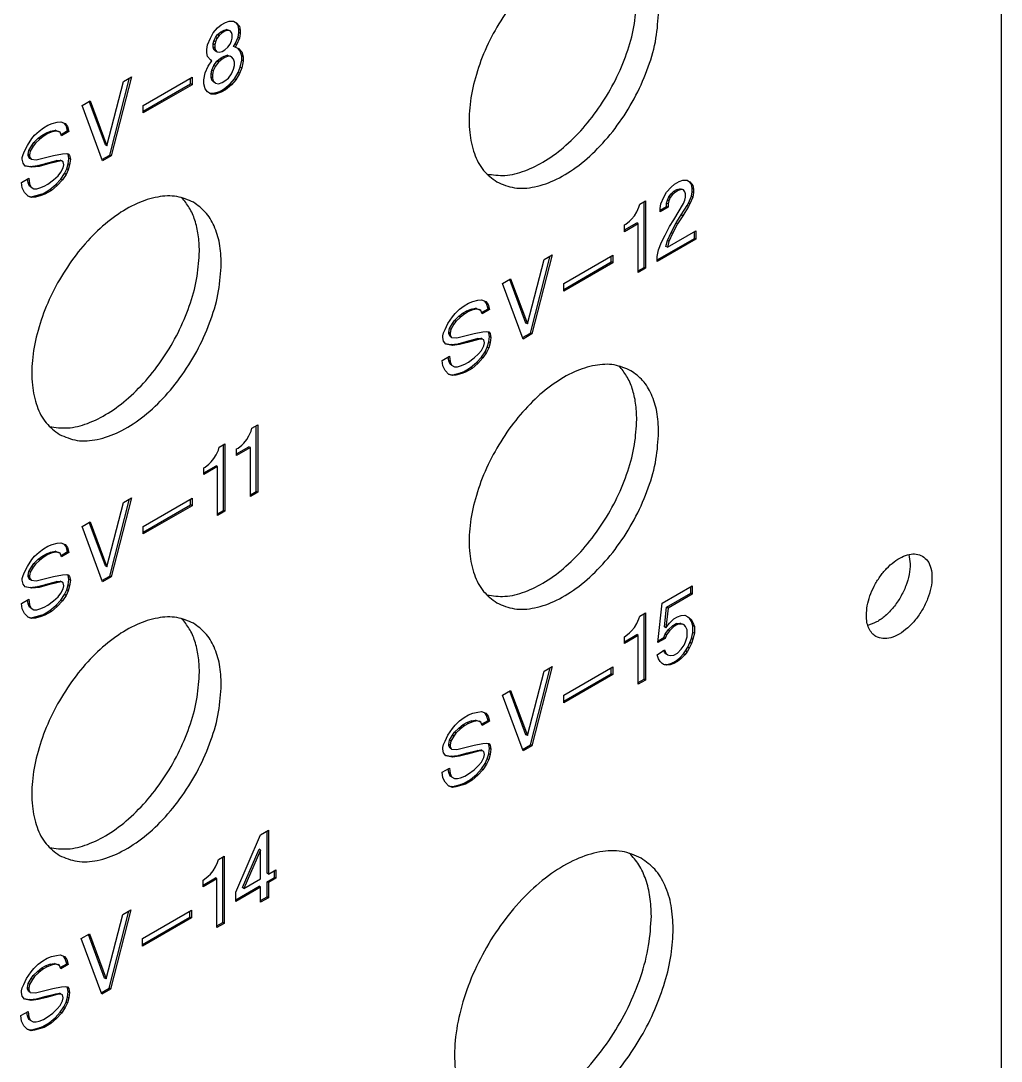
# Model space of a CAD drawing. Header units: millimetres. Extents: x -185 to 185, y -135 to 135.
# Drawn here: x 150.11 to 165.96, y 76.04 to 92.86 of the extents above; entities that cross this region are included whole.
import ezdxf

# ---------------------------------------------------------------- set-up
doc = ezdxf.new("R2010")
doc.units = ezdxf.units.MM

# ---------------------------------------------------------------- blocks, each defined once
blk = doc.blocks.new('valve_plate_R1__3', base_point=(411.972, 175.761))
at = {"color": 4, "linetype": 'Continuous'}
for p, q in [((497.885, 363.351), (497.885, 226.18)), ((460.055, 278.375), (460.267, 278.497)), ((460.267, 278.497), (460.444, 278.558)), ((460.444, 278.558), (460.656, 278.558)), ((460.656, 278.558), (460.727, 278.517)), ((460.868, 278.354), (460.727, 278.517)), ((460.727, 278.517), (460.798, 278.477)), ((460.798, 278.477), (460.939, 278.313)), ((459.525, 277.742), (459.666, 277.987)), ((459.666, 277.987), (459.878, 278.232)), ((459.878, 278.232), (460.055, 278.375)), ((459.878, 277.905), (460.02, 278.028)), ((460.091, 277.987), (459.949, 277.864)), ((460.02, 278.028), (460.161, 278.109)), ((460.091, 277.987), (460.02, 278.028)), ((460.232, 278.068), (460.091, 277.987)), ((460.161, 278.109), (460.303, 278.15)), ((460.232, 278.068), (460.161, 278.109)), ((460.373, 278.109), (460.232, 278.068)), ((460.373, 278.109), (460.303, 278.15)), ((460.303, 278.15), (460.409, 278.13)), ((460.48, 278.089), (460.373, 278.109)), ((460.48, 278.089), (460.409, 278.13)), ((460.55, 278.007), (460.48, 278.089)), ((460.586, 277.905), (460.55, 278.007)), ((460.939, 278.313), (460.868, 278.354)), ((460.904, 278.17), (460.868, 278.354)), ((460.868, 277.783), (460.904, 278.007)), ((460.974, 278.13), (460.904, 278.17)), ((460.904, 278.007), (460.904, 278.17)), ((460.974, 277.966), (460.904, 278.007)), ((460.939, 278.313), (460.974, 278.13)), ((460.974, 277.966), (460.939, 277.742)), ((460.974, 278.13), (460.974, 277.966)), ((459.384, 277.415), (459.525, 277.742)), ((459.666, 277.456), (459.702, 277.599)), ((459.737, 277.415), (459.666, 277.456)), ((459.666, 277.293), (459.666, 277.456)), ((459.702, 277.599), (459.772, 277.762)), ((459.772, 277.558), (459.702, 277.599)), ((459.772, 277.558), (459.737, 277.415)), ((459.772, 277.762), (459.878, 277.905)), ((459.843, 277.721), (459.772, 277.762)), ((459.843, 277.721), (459.772, 277.558)), ((459.949, 277.864), (459.843, 277.721)), ((459.949, 277.864), (459.878, 277.905)), ((460.48, 277.436), (460.55, 277.599)), ((460.55, 277.599), (460.586, 277.742)), ((460.586, 277.742), (460.586, 277.905)), ((460.656, 277.333), (460.727, 277.456)), ((460.727, 277.456), (460.868, 277.783)), ((460.798, 277.415), (460.727, 277.456)), ((460.939, 277.742), (460.798, 277.415)), ((460.939, 277.742), (460.868, 277.783)), ((459.348, 277.191), (459.384, 277.415)), ((459.348, 277.027), (459.348, 277.191)), ((459.384, 276.844), (459.348, 277.027)), ((459.737, 277.252), (459.666, 277.293)), ((459.702, 277.191), (459.666, 277.293)), ((459.772, 277.109), (459.702, 277.191)), ((459.772, 277.15), (459.702, 277.191)), ((459.737, 277.415), (459.737, 277.252)), ((459.737, 277.252), (459.772, 277.15)), ((459.772, 277.15), (459.843, 277.068)), ((459.843, 277.068), (459.772, 277.109)), ((459.843, 277.068), (459.949, 277.048)), ((459.949, 277.048), (460.091, 277.089)), ((460.091, 277.089), (460.232, 277.17)), ((460.232, 277.17), (460.373, 277.293)), ((460.373, 277.293), (460.48, 277.436)), ((460.727, 277.293), (460.656, 277.333)), ((460.798, 277.415), (460.727, 277.293)), ((460.727, 277.293), (460.904, 277.231)), ((460.974, 277.109), (460.853, 277.249)), ((460.904, 277.231), (461.045, 277.068)), ((461.045, 276.864), (460.974, 277.109)), ((461.045, 277.068), (460.974, 277.109)), ((461.045, 277.068), (461.116, 276.823)), ((459.525, 276.68), (459.384, 276.844)), ((459.419, 276.374), (459.596, 276.639)), ((459.596, 276.639), (459.525, 276.68)), ((459.702, 276.415), (459.843, 276.619)), ((459.914, 276.578), (459.772, 276.374)), ((459.843, 276.619), (460.02, 276.762)), ((459.914, 276.578), (459.843, 276.619)), ((460.091, 276.721), (459.914, 276.578)), ((460.02, 276.762), (460.161, 276.844)), ((460.091, 276.721), (460.02, 276.762)), ((460.232, 276.803), (460.091, 276.721)), ((460.161, 276.844), (460.338, 276.905)), ((460.232, 276.803), (460.161, 276.844)), ((460.409, 276.864), (460.232, 276.803)), ((460.409, 276.864), (460.338, 276.905)), ((460.338, 276.905), (460.48, 276.864)), ((460.55, 276.823), (460.409, 276.864)), ((460.55, 276.823), (460.48, 276.864)), ((460.656, 276.721), (460.55, 276.823)), ((460.692, 276.578), (460.656, 276.721)), ((460.692, 276.415), (460.692, 276.578)), ((460.974, 276.333), (461.045, 276.66)), ((461.116, 276.823), (461.045, 276.864)), ((461.045, 276.66), (461.045, 276.864)), ((461.116, 276.619), (461.045, 276.66)), ((461.116, 276.619), (461.045, 276.292)), ((461.116, 276.823), (461.116, 276.619)), ((459.207, 275.721), (459.277, 276.048)), ((459.277, 276.048), (459.419, 276.374)), ((459.56, 276.007), (459.596, 276.19)), ((459.56, 275.843), (459.56, 276.007)), ((459.631, 275.966), (459.56, 276.007)), ((459.596, 276.19), (459.702, 276.415)), ((459.666, 276.15), (459.596, 276.19)), ((459.666, 276.15), (459.631, 275.966)), ((459.631, 275.966), (459.631, 275.803)), ((459.772, 276.374), (459.666, 276.15)), ((459.772, 276.374), (459.702, 276.415)), ((460.409, 275.803), (460.55, 276.007)), ((460.55, 276.007), (460.656, 276.231)), ((460.656, 276.231), (460.692, 276.415)), ((460.692, 275.762), (460.868, 276.068)), ((460.939, 276.027), (460.762, 275.721)), ((460.868, 276.068), (460.974, 276.333)), ((460.939, 276.027), (460.868, 276.068)), ((461.045, 276.292), (460.939, 276.027)), ((461.045, 276.292), (460.974, 276.333)), ((454.504, 272.516), (455.318, 275.639)), ((454.646, 272.067), (455.611, 275.809)), ((455.707, 275.864), (454.717, 272.026)), ((455.318, 275.639), (455.707, 275.864)), ((456.272, 274.476), (458.641, 275.843)), ((456.272, 274.19), (458.57, 275.517)), ((458.641, 275.476), (456.272, 274.108)), ((458.57, 275.517), (458.57, 275.803)), ((458.641, 275.476), (458.57, 275.517)), ((458.641, 275.843), (458.641, 275.476)), ((459.207, 275.517), (459.207, 275.721)), ((459.277, 275.272), (459.207, 275.517)), ((459.631, 275.803), (459.56, 275.843)), ((459.596, 275.701), (459.56, 275.843)), ((459.666, 275.66), (459.596, 275.701)), ((459.702, 275.598), (459.596, 275.701)), ((459.631, 275.803), (459.666, 275.66)), ((459.666, 275.66), (459.772, 275.558)), ((459.772, 275.558), (459.702, 275.598)), ((459.772, 275.558), (459.914, 275.517)), ((459.914, 275.517), (460.091, 275.578)), ((460.091, 275.578), (460.232, 275.66)), ((460.197, 275.272), (460.48, 275.517)), ((460.232, 275.66), (460.409, 275.803)), ((460.55, 275.476), (460.267, 275.231)), ((460.48, 275.517), (460.692, 275.762)), ((460.55, 275.476), (460.48, 275.517)), ((460.762, 275.721), (460.55, 275.476)), ((460.762, 275.721), (460.692, 275.762)), ((459.384, 275.129), (459.277, 275.272)), ((459.49, 275.068), (459.384, 275.129)), ((459.49, 275.068), (459.702, 275.068)), ((459.56, 275.027), (459.49, 275.068)), ((459.772, 275.027), (459.56, 275.027)), ((459.702, 275.068), (459.985, 275.149)), ((459.772, 275.027), (459.702, 275.068)), ((460.055, 275.109), (459.772, 275.027)), ((459.985, 275.149), (460.197, 275.272)), ((460.055, 275.109), (459.985, 275.149)), ((460.267, 275.231), (460.055, 275.109)), ((460.267, 275.231), (460.197, 275.272)), ((453.302, 274.476), (453.691, 274.7)), ((454.292, 271.781), (453.302, 274.476)), ((454.434, 272.557), (453.646, 274.674)), ((453.691, 274.7), (454.504, 272.516)), ((456.272, 274.108), (456.272, 274.476)), ((451.429, 273.394), (451.641, 273.516)), ((451.641, 273.516), (451.853, 273.598)), ((451.853, 273.598), (452.1, 273.659)), ((452.1, 273.659), (452.277, 273.68)), ((452.277, 273.68), (452.489, 273.598)), ((452.525, 273.496), (452.433, 273.62)), ((452.489, 273.598), (452.595, 273.455)), ((452.595, 273.251), (452.525, 273.496)), ((452.595, 273.455), (452.525, 273.496)), ((452.595, 273.455), (452.666, 273.21)), ((450.863, 272.863), (451.004, 273.026)), ((451.004, 273.026), (451.216, 273.231)), ((451.181, 272.884), (451.393, 273.047)), ((451.216, 273.231), (451.429, 273.394)), ((451.464, 273.006), (451.252, 272.843)), ((451.393, 273.047), (451.57, 273.149)), ((451.464, 273.006), (451.393, 273.047)), ((451.641, 273.108), (451.464, 273.006)), ((451.57, 273.149), (451.782, 273.231)), ((451.641, 273.108), (451.57, 273.149)), ((451.853, 273.19), (451.641, 273.108)), ((451.782, 273.231), (451.994, 273.271)), ((451.853, 273.19), (451.782, 273.231)), ((452.065, 273.231), (451.853, 273.19)), ((451.994, 273.271), (452.171, 273.21)), ((452.065, 273.231), (451.994, 273.271)), ((452.242, 273.169), (452.065, 273.231)), ((452.242, 273.169), (452.171, 273.21)), ((452.312, 273.006), (452.242, 273.169)), ((452.284, 273.071), (452.595, 273.251)), ((452.666, 273.21), (452.312, 273.006)), ((452.666, 273.21), (452.595, 273.251)), ((450.509, 272.251), (450.651, 272.537)), ((450.651, 272.537), (450.863, 272.863)), ((450.721, 272.292), (450.863, 272.537)), ((450.934, 272.496), (450.792, 272.251)), ((450.863, 272.537), (450.969, 272.679)), ((450.934, 272.496), (450.863, 272.537)), ((451.04, 272.639), (450.934, 272.496)), ((450.969, 272.679), (451.181, 272.884)), ((451.04, 272.639), (450.969, 272.679)), ((451.252, 272.843), (451.04, 272.639)), ((451.252, 272.843), (451.181, 272.884)), ((454.504, 272.516), (454.434, 272.557)), ((450.403, 271.945), (450.439, 272.088)), ((450.403, 271.863), (450.403, 271.945)), ((450.439, 272.088), (450.509, 272.251)), ((450.686, 272.108), (450.721, 272.292)), ((450.686, 272.026), (450.686, 272.108)), ((450.757, 272.067), (450.686, 272.108)), ((450.757, 271.985), (450.686, 272.026)), ((450.757, 271.904), (450.686, 272.026)), ((450.792, 272.251), (450.721, 272.292)), ((450.792, 272.251), (450.757, 272.067)), ((450.757, 272.067), (450.757, 271.985)), ((450.757, 271.985), (450.828, 271.863)), ((450.828, 271.863), (450.757, 271.904)), ((451.075, 271.843), (451.924, 272.047)), ((451.924, 272.047), (452.348, 272.128)), ((452.348, 272.128), (452.525, 272.149)), ((452.525, 272.149), (452.631, 272.128)), ((452.631, 272.088), (452.588, 272.136)), ((452.631, 272.128), (452.701, 272.047)), ((452.701, 272.047), (452.631, 272.088)), ((452.666, 271.904), (452.631, 272.088)), ((452.631, 271.638), (452.666, 271.904)), ((452.737, 271.863), (452.666, 271.904)), ((452.701, 272.047), (452.737, 271.863)), ((454.268, 271.849), (454.646, 272.067)), ((454.717, 272.026), (454.292, 271.781)), ((454.717, 272.026), (454.646, 272.067)), ((450.439, 271.679), (450.403, 271.863)), ((450.545, 271.536), (450.439, 271.679)), ((450.521, 271.568), (450.792, 271.516)), ((450.863, 271.475), (450.545, 271.536)), ((450.792, 271.516), (451.146, 271.557)), ((450.863, 271.475), (450.792, 271.516)), ((450.828, 271.863), (451.075, 271.843)), ((451.216, 271.516), (450.863, 271.475)), ((451.146, 271.557), (451.535, 271.659)), ((451.216, 271.516), (451.146, 271.557)), ((451.605, 271.618), (451.216, 271.516)), ((451.535, 271.659), (452.065, 271.802)), ((451.605, 271.618), (451.535, 271.659)), ((452.136, 271.761), (451.605, 271.618)), ((452.065, 271.802), (452.242, 271.822)), ((452.136, 271.761), (452.065, 271.802)), ((452.312, 271.781), (452.136, 271.761)), ((452.312, 271.781), (452.242, 271.822)), ((452.277, 271.23), (452.383, 271.455)), ((452.383, 271.74), (452.312, 271.781)), ((452.419, 271.598), (452.383, 271.74)), ((452.383, 271.455), (452.419, 271.598)), ((452.454, 271.169), (452.56, 271.393)), ((452.56, 271.393), (452.631, 271.638)), ((452.631, 271.353), (452.56, 271.393)), ((452.701, 271.598), (452.631, 271.638)), ((452.701, 271.598), (452.631, 271.353)), ((452.737, 271.863), (452.701, 271.598)), ((450.368, 270.74), (450.721, 270.944)), ((450.686, 270.72), (450.661, 270.909)), ((450.721, 270.944), (450.757, 270.679)), ((451.924, 270.863), (452.136, 271.067)), ((452.03, 270.638), (452.277, 270.904)), ((452.136, 271.067), (452.277, 271.23)), ((452.277, 270.904), (452.454, 271.169)), ((452.348, 270.863), (452.277, 270.904)), ((452.525, 271.128), (452.348, 270.863)), ((452.525, 271.128), (452.454, 271.169)), ((452.631, 271.353), (452.525, 271.128)), ((450.403, 270.475), (450.368, 270.74)), ((450.509, 270.25), (450.403, 270.475)), ((450.757, 270.557), (450.686, 270.72)), ((450.757, 270.679), (450.686, 270.72)), ((450.757, 270.679), (450.828, 270.516)), ((450.828, 270.516), (450.757, 270.557)), ((450.828, 270.516), (450.969, 270.434)), ((450.969, 270.434), (451.11, 270.434)), ((451.11, 270.434), (451.252, 270.475)), ((451.252, 270.475), (451.464, 270.557)), ((451.429, 270.21), (451.747, 270.393)), ((451.464, 270.557), (451.641, 270.659)), ((451.641, 270.659), (451.924, 270.863)), ((451.747, 270.393), (452.03, 270.638)), ((451.817, 270.352), (451.747, 270.393)), ((452.1, 270.597), (451.817, 270.352)), ((452.1, 270.597), (452.03, 270.638)), ((452.348, 270.863), (452.1, 270.597)), ((481.657, 270.271), (481.87, 270.516)), ((481.87, 270.516), (482.046, 270.659)), ((482.011, 270.312), (482.152, 270.393)), ((482.046, 270.659), (482.258, 270.781)), ((482.152, 270.393), (482.294, 270.434)), ((482.223, 270.352), (482.152, 270.393)), ((482.364, 270.393), (482.223, 270.352)), ((482.258, 270.781), (482.435, 270.842)), ((482.364, 270.393), (482.294, 270.434)), ((482.294, 270.434), (482.4, 270.414)), ((482.471, 270.373), (482.364, 270.393)), ((482.471, 270.373), (482.4, 270.414)), ((482.435, 270.842), (482.647, 270.842)), ((482.647, 270.842), (482.718, 270.802)), ((482.859, 270.638), (482.718, 270.802)), ((482.718, 270.802), (482.789, 270.761)), ((482.789, 270.761), (482.93, 270.597)), ((482.93, 270.597), (482.859, 270.638)), ((482.895, 270.455), (482.859, 270.638)), ((482.895, 270.291), (482.895, 270.455)), ((482.966, 270.414), (482.895, 270.455)), ((482.93, 270.597), (482.966, 270.414)), ((482.966, 270.414), (482.966, 270.25)), ((450.686, 270.067), (450.509, 270.25)), ((450.663, 270.091), (450.792, 270.046)), ((450.863, 270.005), (450.686, 270.067)), ((450.792, 270.046), (450.969, 270.067)), ((450.863, 270.005), (450.792, 270.046)), ((451.04, 270.026), (450.863, 270.005)), ((450.969, 270.067), (451.252, 270.148)), ((451.04, 270.026), (450.969, 270.067)), ((451.322, 270.107), (451.04, 270.026)), ((451.252, 270.148), (451.429, 270.21)), ((451.322, 270.107), (451.252, 270.148)), ((451.499, 270.169), (451.322, 270.107)), ((451.499, 270.169), (451.429, 270.21)), ((451.817, 270.352), (451.499, 270.169)), ((481.375, 269.699), (481.516, 270.026)), ((481.516, 270.026), (481.657, 270.271)), ((481.657, 269.74), (481.693, 269.883)), ((481.693, 269.883), (481.763, 270.046)), ((481.763, 269.842), (481.693, 269.883)), ((481.763, 270.046), (481.87, 270.189)), ((481.834, 270.005), (481.763, 270.046)), ((481.834, 270.005), (481.763, 269.842)), ((481.94, 270.148), (481.834, 270.005)), ((481.87, 270.189), (482.011, 270.312)), ((481.94, 270.148), (481.87, 270.189)), ((482.082, 270.271), (481.94, 270.148)), ((482.082, 270.271), (482.011, 270.312)), ((482.223, 270.352), (482.082, 270.271)), ((482.541, 270.291), (482.471, 270.373)), ((482.471, 269.72), (482.541, 269.883)), ((482.577, 270.189), (482.541, 270.291)), ((482.541, 269.883), (482.577, 270.026)), ((482.577, 270.026), (482.577, 270.189)), ((482.718, 269.74), (482.859, 270.067)), ((482.93, 270.026), (482.789, 269.699)), ((482.859, 270.067), (482.895, 270.291)), ((482.93, 270.026), (482.859, 270.067)), ((482.966, 270.25), (482.895, 270.291)), ((482.966, 270.25), (482.93, 270.026)), ((480.208, 269.311), (480.314, 269.536)), ((480.314, 269.536), (480.349, 269.679)), ((480.349, 269.679), (480.632, 269.842)), ((480.561, 266.617), (480.561, 269.801)), ((480.632, 269.842), (480.632, 266.576)), ((481.339, 269.475), (481.375, 269.699)), ((481.339, 269.393), (481.657, 269.577)), ((481.728, 269.536), (481.339, 269.311)), ((481.339, 269.311), (481.339, 269.475)), ((481.728, 269.699), (481.657, 269.74)), ((481.657, 269.577), (481.657, 269.74)), ((481.728, 269.536), (481.657, 269.577)), ((481.763, 269.842), (481.728, 269.699)), ((481.728, 269.699), (481.728, 269.536)), ((482.011, 268.924), (482.471, 269.72)), ((482.364, 269.169), (482.647, 269.618)), ((482.718, 269.577), (482.435, 269.128)), ((482.647, 269.618), (482.718, 269.74)), ((482.718, 269.577), (482.647, 269.618)), ((482.789, 269.699), (482.718, 269.74)), ((482.789, 269.699), (482.718, 269.577)), ((479.854, 268.862), (479.96, 268.964)), ((479.96, 268.964), (480.102, 269.128)), ((480.102, 269.128), (480.208, 269.311)), ((481.799, 268.597), (482.011, 268.924)), ((482.117, 268.781), (482.364, 269.169)), ((482.435, 269.128), (482.188, 268.74)), ((482.435, 269.128), (482.364, 269.169)), ((479.607, 268.434), (480.208, 268.781)), ((480.279, 268.74), (479.607, 268.352)), ((479.607, 268.679), (479.677, 268.719)), ((479.607, 268.352), (479.607, 268.679)), ((479.677, 268.719), (479.854, 268.862)), ((480.279, 268.74), (480.208, 268.781)), ((480.279, 266.372), (480.279, 268.74)), ((481.587, 268.189), (481.799, 268.597)), ((481.693, 267.597), (483.072, 268.393)), ((481.87, 268.311), (482.117, 268.781)), ((482.188, 268.74), (481.94, 268.27)), ((482.188, 268.74), (482.117, 268.781)), ((483.072, 268.393), (483.072, 267.985)), ((481.198, 266.984), (483.001, 268.025)), ((483.072, 267.985), (481.198, 266.903)), ((481.41, 267.842), (481.587, 268.189)), ((481.622, 267.638), (481.693, 267.923)), ((481.693, 267.923), (481.87, 268.311)), ((481.763, 267.883), (481.693, 267.923)), ((481.763, 267.883), (481.693, 267.597)), ((481.94, 268.27), (481.763, 267.883)), ((481.94, 268.27), (481.87, 268.311)), ((483.001, 268.025), (483.001, 268.352)), ((483.072, 267.985), (483.001, 268.025)), ((481.198, 267.148), (481.268, 267.474)), ((481.268, 267.474), (481.41, 267.842)), ((481.693, 267.597), (481.622, 267.638)), ((474.905, 263.882), (475.718, 267.005)), ((475.046, 263.433), (476.011, 267.174)), ((476.107, 267.229), (475.117, 263.392)), ((475.718, 267.005), (476.107, 267.229)), ((476.672, 265.841), (479.041, 267.209)), ((476.672, 265.556), (478.97, 266.882)), ((478.97, 266.882), (478.97, 267.168)), ((479.041, 266.842), (478.97, 266.882)), ((479.041, 267.209), (479.041, 266.842)), ((481.198, 266.903), (481.198, 267.148)), ((479.041, 266.842), (476.672, 265.474)), ((480.279, 266.454), (480.561, 266.617)), ((480.632, 266.576), (480.279, 266.372)), ((480.632, 266.576), (480.561, 266.617)), ((473.702, 265.841), (474.091, 266.066)), ((474.834, 263.923), (474.046, 266.039)), ((474.091, 266.066), (474.905, 263.882)), ((474.692, 263.147), (473.702, 265.841)), ((476.672, 265.474), (476.672, 265.841)), ((471.829, 264.759), (472.041, 264.882)), ((472.041, 264.882), (472.253, 264.964)), ((472.253, 264.964), (472.5, 265.025)), ((472.5, 265.025), (472.677, 265.045)), ((472.677, 265.045), (472.889, 264.964)), ((472.925, 264.862), (472.833, 264.985)), ((472.889, 264.964), (472.995, 264.821)), ((472.995, 264.617), (472.925, 264.862)), ((472.995, 264.821), (472.925, 264.862)), ((471.263, 264.229), (471.404, 264.392)), ((471.404, 264.392), (471.616, 264.596)), ((471.581, 264.249), (471.793, 264.412)), ((471.616, 264.596), (471.829, 264.759)), ((471.864, 264.372), (471.652, 264.208)), ((471.793, 264.412), (471.97, 264.514)), ((471.864, 264.372), (471.793, 264.412)), ((472.041, 264.474), (471.864, 264.372)), ((471.97, 264.514), (472.182, 264.596)), ((472.041, 264.474), (471.97, 264.514)), ((472.253, 264.555), (472.041, 264.474)), ((472.182, 264.596), (472.394, 264.637)), ((472.253, 264.555), (472.182, 264.596)), ((472.465, 264.596), (472.253, 264.555)), ((472.465, 264.596), (472.394, 264.637)), ((472.394, 264.637), (472.571, 264.576)), ((472.642, 264.535), (472.465, 264.596)), ((472.642, 264.535), (472.571, 264.576)), ((472.712, 264.372), (472.642, 264.535)), ((472.684, 264.437), (472.995, 264.617)), ((473.066, 264.576), (472.712, 264.372)), ((472.995, 264.821), (473.066, 264.576)), ((473.066, 264.576), (472.995, 264.617)), ((470.909, 263.616), (471.051, 263.902)), ((471.051, 263.902), (471.263, 264.229)), ((471.121, 263.657), (471.263, 263.902)), ((471.334, 263.861), (471.192, 263.616)), ((471.263, 263.902), (471.369, 264.045)), ((471.334, 263.861), (471.263, 263.902)), ((471.44, 264.004), (471.334, 263.861)), ((471.369, 264.045), (471.581, 264.249)), ((471.44, 264.004), (471.369, 264.045)), ((471.652, 264.208), (471.44, 264.004)), ((471.652, 264.208), (471.581, 264.249)), ((474.905, 263.882), (474.834, 263.923)), ((470.803, 263.31), (470.839, 263.453)), ((470.839, 263.453), (470.909, 263.616)), ((471.086, 263.473), (471.121, 263.657)), ((471.086, 263.392), (471.086, 263.473)), ((471.157, 263.433), (471.086, 263.473)), ((471.157, 263.269), (471.086, 263.392)), ((471.157, 263.351), (471.086, 263.392)), ((471.192, 263.616), (471.121, 263.657)), ((471.192, 263.616), (471.157, 263.433)), ((471.157, 263.433), (471.157, 263.351)), ((471.157, 263.351), (471.228, 263.229)), ((471.475, 263.208), (472.324, 263.412)), ((472.324, 263.412), (472.748, 263.494)), ((472.748, 263.494), (472.925, 263.514)), ((472.925, 263.514), (473.031, 263.494)), ((473.031, 263.453), (472.988, 263.502)), ((473.031, 263.494), (473.101, 263.412)), ((473.066, 263.269), (473.031, 263.453)), ((473.101, 263.412), (473.031, 263.453)), ((473.101, 263.412), (473.137, 263.229)), ((474.668, 263.214), (475.046, 263.433)), ((475.117, 263.392), (474.692, 263.147)), ((475.117, 263.392), (475.046, 263.433)), ((470.803, 263.229), (470.803, 263.31)), ((470.839, 263.045), (470.803, 263.229)), ((470.945, 262.902), (470.839, 263.045)), ((470.921, 262.934), (471.192, 262.882)), ((471.263, 262.841), (470.945, 262.902)), ((471.228, 263.229), (471.157, 263.269)), ((471.192, 262.882), (471.546, 262.922)), ((471.263, 262.841), (471.192, 262.882)), ((471.228, 263.229), (471.475, 263.208)), ((471.616, 262.882), (471.263, 262.841)), ((471.546, 262.922), (471.935, 263.024)), ((471.616, 262.882), (471.546, 262.922)), ((472.005, 262.984), (471.616, 262.882)), ((471.935, 263.024), (472.465, 263.167)), ((472.005, 262.984), (471.935, 263.024)), ((472.536, 263.126), (472.005, 262.984)), ((472.465, 263.167), (472.642, 263.188)), ((472.536, 263.126), (472.465, 263.167)), ((472.712, 263.147), (472.536, 263.126)), ((472.712, 263.147), (472.642, 263.188)), ((472.677, 262.596), (472.783, 262.82)), ((472.783, 263.106), (472.712, 263.147)), ((472.819, 262.963), (472.783, 263.106)), ((472.783, 262.82), (472.819, 262.963)), ((472.96, 262.759), (473.031, 263.004)), ((473.031, 263.004), (473.066, 263.269)), ((473.101, 262.963), (473.031, 263.004)), ((473.101, 262.963), (473.031, 262.718)), ((473.137, 263.229), (473.066, 263.269)), ((473.137, 263.229), (473.101, 262.963)), ((472.324, 262.228), (472.536, 262.432)), ((472.536, 262.432), (472.677, 262.596)), ((472.677, 262.269), (472.854, 262.534)), ((472.925, 262.494), (472.748, 262.228)), ((472.854, 262.534), (472.96, 262.759)), ((472.925, 262.494), (472.854, 262.534)), ((473.031, 262.718), (472.925, 262.494)), ((473.031, 262.718), (472.96, 262.759)), ((470.768, 262.106), (471.121, 262.31)), ((470.803, 261.84), (470.768, 262.106)), ((470.909, 261.616), (470.803, 261.84)), ((471.086, 262.085), (471.061, 262.275)), ((471.157, 262.045), (471.086, 262.085)), ((471.157, 261.922), (471.086, 262.085)), ((471.121, 262.31), (471.157, 262.045)), ((471.157, 262.045), (471.228, 261.881)), ((471.228, 261.881), (471.157, 261.922)), ((471.228, 261.881), (471.369, 261.8)), ((471.51, 261.8), (471.652, 261.84)), ((471.652, 261.84), (471.864, 261.922)), ((471.864, 261.922), (472.041, 262.024)), ((472.041, 262.024), (472.324, 262.228)), ((472.147, 261.759), (472.43, 262.004)), ((472.5, 261.963), (472.217, 261.718)), ((472.43, 262.004), (472.677, 262.269)), ((472.5, 261.963), (472.43, 262.004)), ((472.748, 262.228), (472.5, 261.963)), ((472.748, 262.228), (472.677, 262.269)), ((471.086, 261.432), (470.909, 261.616)), ((471.063, 261.457), (471.192, 261.412)), ((471.263, 261.371), (471.086, 261.432)), ((471.192, 261.412), (471.369, 261.432)), ((471.263, 261.371), (471.192, 261.412)), ((471.44, 261.391), (471.263, 261.371)), ((471.369, 261.8), (471.51, 261.8)), ((471.369, 261.432), (471.652, 261.514)), ((471.44, 261.391), (471.369, 261.432)), ((471.723, 261.473), (471.44, 261.391)), ((471.652, 261.514), (471.829, 261.575)), ((471.723, 261.473), (471.652, 261.514)), ((471.899, 261.534), (471.723, 261.473)), ((471.829, 261.575), (472.147, 261.759)), ((471.899, 261.534), (471.829, 261.575)), ((472.217, 261.718), (471.899, 261.534)), ((472.217, 261.718), (472.147, 261.759)), ((461.505, 258.677), (461.54, 258.819)), ((461.54, 258.819), (461.823, 258.983)), ((461.752, 255.758), (461.752, 258.942)), ((461.823, 258.983), (461.823, 255.717)), ((461.293, 258.268), (461.399, 258.452)), ((461.399, 258.452), (461.505, 258.677)), ((459.914, 257.758), (459.949, 257.901)), ((459.949, 257.901), (460.232, 258.064)), ((460.161, 254.839), (460.161, 258.023)), ((460.232, 258.064), (460.232, 254.798)), ((460.798, 257.574), (461.399, 257.921)), ((461.469, 257.88), (460.798, 257.493)), ((460.798, 257.819), (460.868, 257.86)), ((460.798, 257.493), (460.798, 257.819)), ((460.868, 257.86), (461.045, 258.003)), ((461.045, 258.003), (461.151, 258.105)), ((461.151, 258.105), (461.293, 258.268)), ((461.469, 257.88), (461.399, 257.921)), ((461.469, 255.513), (461.469, 257.88)), ((459.56, 257.186), (459.702, 257.35)), ((459.702, 257.35), (459.808, 257.533)), ((459.808, 257.533), (459.914, 257.758)), ((459.207, 256.656), (459.808, 257.003)), ((459.878, 256.962), (459.207, 256.574)), ((459.207, 256.901), (459.277, 256.941)), ((459.207, 256.574), (459.207, 256.901)), ((459.277, 256.941), (459.454, 257.084)), ((459.454, 257.084), (459.56, 257.186)), ((459.878, 256.962), (459.808, 257.003)), ((459.878, 254.594), (459.878, 256.962)), ((461.469, 255.594), (461.752, 255.758)), ((461.823, 255.717), (461.752, 255.758)), ((454.646, 251.655), (455.611, 255.396)), ((455.707, 255.451), (454.717, 251.614)), ((455.318, 255.227), (455.707, 255.451)), ((456.272, 254.063), (458.641, 255.431)), ((458.57, 255.104), (458.57, 255.39)), ((458.641, 255.431), (458.641, 255.064)), ((461.823, 255.717), (461.469, 255.513)), ((454.504, 252.104), (455.318, 255.227)), ((456.272, 253.778), (458.57, 255.104)), ((458.641, 255.064), (456.272, 253.696)), ((458.641, 255.064), (458.57, 255.104)), ((459.878, 254.676), (460.161, 254.839)), ((460.232, 254.798), (459.878, 254.594)), ((460.232, 254.798), (460.161, 254.839)), ((453.302, 254.063), (453.691, 254.288)), ((454.434, 252.145), (453.646, 254.261)), ((453.691, 254.288), (454.504, 252.104)), ((454.292, 251.369), (453.302, 254.063)), ((456.272, 253.696), (456.272, 254.063)), ((451.853, 253.186), (452.1, 253.247)), ((452.1, 253.247), (452.277, 253.267)), ((452.277, 253.267), (452.489, 253.186)), ((451.004, 252.614), (451.216, 252.818)), ((451.216, 252.818), (451.429, 252.981)), ((451.393, 252.634), (451.57, 252.737)), ((451.429, 252.981), (451.641, 253.104)), ((451.57, 252.737), (451.782, 252.818)), ((451.641, 252.696), (451.57, 252.737)), ((451.641, 253.104), (451.853, 253.186)), ((451.853, 252.777), (451.641, 252.696)), ((451.782, 252.818), (451.994, 252.859)), ((451.853, 252.777), (451.782, 252.818)), ((452.065, 252.818), (451.853, 252.777)), ((452.065, 252.818), (451.994, 252.859)), ((451.994, 252.859), (452.171, 252.798)), ((452.242, 252.757), (452.065, 252.818)), ((452.242, 252.757), (452.171, 252.798)), ((452.312, 252.594), (452.242, 252.757)), ((452.284, 252.659), (452.595, 252.839)), ((452.666, 252.798), (452.312, 252.594)), ((452.525, 253.084), (452.433, 253.207)), ((452.489, 253.186), (452.595, 253.043)), ((452.595, 252.839), (452.525, 253.084)), ((452.595, 253.043), (452.525, 253.084)), ((452.595, 253.043), (452.666, 252.798)), ((452.666, 252.798), (452.595, 252.839)), ((450.651, 252.124), (450.863, 252.451)), ((450.863, 252.451), (451.004, 252.614)), ((450.863, 252.124), (450.969, 252.267)), ((451.04, 252.226), (450.934, 252.083)), ((450.969, 252.267), (451.181, 252.471)), ((451.04, 252.226), (450.969, 252.267)), ((451.252, 252.43), (451.04, 252.226)), ((451.181, 252.471), (451.393, 252.634)), ((451.252, 252.43), (451.181, 252.471)), ((451.464, 252.594), (451.252, 252.43)), ((451.464, 252.594), (451.393, 252.634)), ((451.641, 252.696), (451.464, 252.594)), ((450.439, 251.675), (450.509, 251.838)), ((450.509, 251.838), (450.651, 252.124)), ((450.686, 251.696), (450.721, 251.879)), ((450.721, 251.879), (450.863, 252.124)), ((450.792, 251.838), (450.721, 251.879)), ((450.792, 251.838), (450.757, 251.655)), ((450.934, 252.083), (450.792, 251.838)), ((450.934, 252.083), (450.863, 252.124)), ((452.348, 251.716), (452.525, 251.736)), ((452.525, 251.736), (452.631, 251.716)), ((452.631, 251.675), (452.588, 251.724)), ((454.504, 252.104), (454.434, 252.145)), ((450.403, 251.532), (450.439, 251.675)), ((450.403, 251.451), (450.403, 251.532)), ((450.439, 251.267), (450.403, 251.451)), ((450.545, 251.124), (450.439, 251.267)), ((450.686, 251.614), (450.686, 251.696)), ((450.757, 251.655), (450.686, 251.696)), ((450.757, 251.573), (450.686, 251.614)), ((450.757, 251.491), (450.686, 251.614)), ((450.757, 251.655), (450.757, 251.573)), ((450.757, 251.573), (450.828, 251.451)), ((450.828, 251.451), (450.757, 251.491)), ((450.828, 251.451), (451.075, 251.43)), ((451.075, 251.43), (451.924, 251.634)), ((451.146, 251.144), (451.535, 251.246)), ((451.535, 251.246), (452.065, 251.389)), ((451.605, 251.206), (451.535, 251.246)), ((452.136, 251.348), (451.605, 251.206)), ((451.924, 251.634), (452.348, 251.716)), ((452.065, 251.389), (452.242, 251.41)), ((452.136, 251.348), (452.065, 251.389)), ((452.312, 251.369), (452.136, 251.348)), ((452.312, 251.369), (452.242, 251.41)), ((452.383, 251.328), (452.312, 251.369)), ((452.419, 251.185), (452.383, 251.328)), ((452.56, 250.981), (452.631, 251.226)), ((452.631, 251.716), (452.701, 251.634)), ((452.701, 251.634), (452.631, 251.675)), ((452.666, 251.491), (452.631, 251.675)), ((452.631, 251.226), (452.666, 251.491)), ((452.701, 251.185), (452.631, 251.226)), ((452.737, 251.451), (452.666, 251.491)), ((452.701, 251.634), (452.737, 251.451)), ((452.737, 251.451), (452.701, 251.185)), ((454.268, 251.436), (454.646, 251.655)), ((454.717, 251.614), (454.292, 251.369)), ((454.717, 251.614), (454.646, 251.655)), ((450.521, 251.156), (450.792, 251.104)), ((450.863, 251.063), (450.545, 251.124)), ((450.792, 251.104), (451.146, 251.144)), ((450.863, 251.063), (450.792, 251.104)), ((451.216, 251.104), (450.863, 251.063)), ((451.216, 251.104), (451.146, 251.144)), ((451.605, 251.206), (451.216, 251.104)), ((452.136, 250.654), (452.277, 250.818)), ((452.277, 250.818), (452.383, 251.042)), ((452.277, 250.491), (452.454, 250.757)), ((452.525, 250.716), (452.348, 250.45)), ((452.383, 251.042), (452.419, 251.185)), ((452.454, 250.757), (452.56, 250.981)), ((452.525, 250.716), (452.454, 250.757)), ((452.631, 250.94), (452.525, 250.716)), ((452.631, 250.94), (452.56, 250.981)), ((452.701, 251.185), (452.631, 250.94)), ((481.445, 250.348), (482.895, 251.185)), ((481.657, 250.144), (482.824, 250.818)), ((482.895, 250.777), (481.728, 250.103)), ((482.824, 250.818), (482.824, 251.144)), ((482.895, 250.777), (482.824, 250.818)), ((482.895, 251.185), (482.895, 250.777)), ((450.368, 250.328), (450.721, 250.532)), ((450.403, 250.063), (450.368, 250.328)), ((450.686, 250.307), (450.661, 250.497)), ((450.757, 250.267), (450.686, 250.307)), ((450.757, 250.144), (450.686, 250.307)), ((450.721, 250.532), (450.757, 250.267)), ((450.757, 250.267), (450.828, 250.103)), ((451.464, 250.144), (451.641, 250.246)), ((451.641, 250.246), (451.924, 250.45)), ((451.747, 249.981), (452.03, 250.226)), ((451.924, 250.45), (452.136, 250.654)), ((452.03, 250.226), (452.277, 250.491)), ((452.1, 250.185), (452.03, 250.226)), ((452.348, 250.45), (452.1, 250.185)), ((452.348, 250.45), (452.277, 250.491)), ((481.233, 248.43), (481.445, 250.348)), ((450.509, 249.838), (450.403, 250.063)), ((450.686, 249.654), (450.509, 249.838)), ((450.828, 250.103), (450.757, 250.144)), ((450.828, 250.103), (450.969, 250.022)), ((450.969, 250.022), (451.11, 250.022)), ((450.969, 249.654), (451.252, 249.736)), ((451.11, 250.022), (451.252, 250.063)), ((451.252, 250.063), (451.464, 250.144)), ((451.252, 249.736), (451.429, 249.797)), ((451.322, 249.695), (451.252, 249.736)), ((451.499, 249.756), (451.322, 249.695)), ((451.429, 249.797), (451.747, 249.981)), ((451.499, 249.756), (451.429, 249.797)), ((451.817, 249.94), (451.499, 249.756)), ((451.817, 249.94), (451.747, 249.981)), ((452.1, 250.185), (451.817, 249.94)), ((480.314, 249.573), (480.349, 249.715)), ((480.349, 249.715), (480.632, 249.879)), ((480.561, 246.654), (480.561, 249.838)), ((480.632, 249.879), (480.632, 246.613)), ((481.551, 249.185), (481.657, 250.144)), ((481.728, 250.103), (481.622, 249.144)), ((481.728, 250.103), (481.657, 250.144)), ((482.188, 249.675), (482.364, 249.736)), ((482.364, 249.736), (482.541, 249.756)), ((482.541, 249.756), (482.683, 249.675)), ((450.663, 249.679), (450.792, 249.634)), ((450.863, 249.593), (450.686, 249.654)), ((450.792, 249.634), (450.969, 249.654)), ((450.863, 249.593), (450.792, 249.634)), ((451.04, 249.613), (450.863, 249.593)), ((451.04, 249.613), (450.969, 249.654)), ((451.322, 249.695), (451.04, 249.613)), ((480.102, 249.164), (480.208, 249.348)), ((480.208, 249.348), (480.314, 249.573)), ((481.622, 249.144), (481.799, 249.368)), ((481.728, 249.042), (481.94, 249.246)), ((481.799, 249.368), (482.011, 249.573)), ((482.011, 249.205), (481.799, 249.001)), ((481.94, 249.246), (482.117, 249.348)), ((482.011, 249.205), (481.94, 249.246)), ((482.011, 249.573), (482.188, 249.675)), ((482.188, 249.307), (482.011, 249.205)), ((482.117, 249.348), (482.294, 249.368)), ((482.188, 249.307), (482.117, 249.348)), ((482.364, 249.328), (482.188, 249.307)), ((482.294, 249.368), (482.435, 249.328)), ((482.364, 249.328), (482.294, 249.368)), ((482.506, 249.287), (482.364, 249.328)), ((482.506, 249.287), (482.435, 249.328)), ((482.577, 249.205), (482.506, 249.287)), ((482.647, 249.042), (482.577, 249.205)), ((482.789, 249.573), (482.683, 249.675)), ((482.683, 249.675), (482.753, 249.634)), ((482.753, 249.634), (482.859, 249.532)), ((482.859, 249.532), (482.789, 249.573)), ((482.859, 249.45), (482.789, 249.573)), ((482.859, 249.532), (482.93, 249.409)), ((482.93, 249.246), (482.859, 249.45)), ((482.93, 249.409), (482.859, 249.45)), ((482.93, 249.409), (483.001, 249.205)), ((482.93, 248.919), (482.93, 249.246)), ((483.001, 249.205), (482.93, 249.246)), ((483.001, 249.205), (483.001, 248.879)), ((479.607, 248.47), (480.208, 248.817)), ((480.279, 248.777), (479.607, 248.389)), ((479.607, 248.715), (479.677, 248.756)), ((479.607, 248.389), (479.607, 248.715)), ((479.677, 248.756), (479.854, 248.899)), ((479.854, 248.899), (479.96, 249.001)), ((479.96, 249.001), (480.102, 249.164)), ((480.279, 248.777), (480.208, 248.817)), ((480.279, 246.409), (480.279, 248.777)), ((481.516, 248.674), (481.587, 248.838)), ((481.622, 249.144), (481.551, 249.185)), ((481.587, 248.838), (481.728, 249.042)), ((481.657, 248.797), (481.587, 248.838)), ((481.657, 248.797), (481.587, 248.634)), ((481.799, 249.001), (481.657, 248.797)), ((481.799, 249.001), (481.728, 249.042)), ((482.577, 248.47), (482.647, 248.715)), ((482.647, 248.715), (482.647, 249.042)), ((482.859, 248.634), (482.93, 248.919)), ((483.001, 248.879), (482.93, 248.919)), ((483.001, 248.879), (482.93, 248.593)), ((481.587, 248.634), (481.233, 248.43)), ((481.243, 248.517), (481.516, 248.674)), ((481.587, 248.634), (481.516, 248.674)), ((482.364, 248.103), (482.506, 248.307)), ((482.506, 248.307), (482.577, 248.47)), ((482.577, 248.021), (482.683, 248.205)), ((482.683, 248.205), (482.789, 248.43)), ((482.753, 248.164), (482.683, 248.205)), ((482.859, 248.389), (482.753, 248.164)), ((482.789, 248.43), (482.859, 248.634)), ((482.859, 248.389), (482.789, 248.43)), ((482.93, 248.593), (482.859, 248.634)), ((482.93, 248.593), (482.859, 248.389)), ((481.198, 247.838), (481.551, 248.083)), ((481.268, 247.633), (481.198, 247.838)), ((481.551, 247.96), (481.511, 248.054)), ((481.551, 248.083), (481.622, 247.919)), ((481.622, 247.878), (481.551, 247.96)), ((481.622, 247.919), (481.551, 247.96)), ((481.622, 247.919), (481.693, 247.838)), ((481.693, 247.838), (481.622, 247.878)), ((481.693, 247.838), (481.834, 247.797)), ((481.834, 247.797), (482.011, 247.817)), ((482.011, 247.817), (482.188, 247.919)), ((482.117, 247.552), (482.294, 247.695)), ((482.188, 247.919), (482.364, 248.103)), ((482.294, 247.695), (482.471, 247.878)), ((482.364, 247.654), (482.294, 247.695)), ((482.541, 247.838), (482.364, 247.654)), ((482.471, 247.878), (482.577, 248.021)), ((482.541, 247.838), (482.471, 247.878)), ((482.647, 247.98), (482.541, 247.838)), ((482.647, 247.98), (482.577, 248.021)), ((482.753, 248.164), (482.647, 247.98)), ((475.046, 243.469), (476.011, 247.211)), ((476.107, 247.266), (475.117, 243.428)), ((475.718, 247.041), (476.107, 247.266)), ((476.672, 245.878), (479.041, 247.246)), ((478.97, 246.919), (478.97, 247.205)), ((479.041, 247.246), (479.041, 246.878)), ((481.339, 247.511), (481.268, 247.633)), ((481.445, 247.409), (481.339, 247.511)), ((481.481, 247.388), (481.445, 247.409)), ((481.551, 247.348), (481.481, 247.388)), ((481.481, 247.388), (481.587, 247.368)), ((481.657, 247.327), (481.551, 247.348)), ((481.587, 247.368), (481.763, 247.388)), ((481.657, 247.327), (481.587, 247.368)), ((481.834, 247.348), (481.657, 247.327)), ((481.763, 247.388), (481.94, 247.45)), ((481.834, 247.348), (481.763, 247.388)), ((482.011, 247.409), (481.834, 247.348)), ((481.94, 247.45), (482.117, 247.552)), ((482.011, 247.409), (481.94, 247.45)), ((482.188, 247.511), (482.011, 247.409)), ((482.188, 247.511), (482.117, 247.552)), ((482.364, 247.654), (482.188, 247.511)), ((474.905, 243.918), (475.718, 247.041)), ((476.672, 245.592), (478.97, 246.919)), ((479.041, 246.878), (476.672, 245.511)), ((479.041, 246.878), (478.97, 246.919)), ((480.279, 246.49), (480.561, 246.654)), ((480.632, 246.613), (480.279, 246.409)), ((480.632, 246.613), (480.561, 246.654)), ((473.702, 245.878), (474.091, 246.102)), ((474.692, 243.184), (473.702, 245.878)), ((474.834, 243.959), (474.046, 246.076)), ((474.091, 246.102), (474.905, 243.918)), ((476.672, 245.511), (476.672, 245.878)), ((471.616, 244.633), (471.829, 244.796)), ((471.829, 244.796), (472.041, 244.919)), ((472.041, 244.919), (472.253, 245)), ((472.182, 244.633), (472.394, 244.674)), ((472.253, 245), (472.5, 245.061)), ((472.394, 244.674), (472.571, 244.612)), ((472.465, 244.633), (472.394, 244.674)), ((472.5, 245.061), (472.677, 245.082)), ((472.677, 245.082), (472.889, 245)), ((472.925, 244.898), (472.833, 245.022)), ((472.889, 245), (472.995, 244.857)), ((472.995, 244.653), (472.925, 244.898)), ((472.995, 244.857), (472.925, 244.898)), ((472.995, 244.857), (473.066, 244.612)), ((471.051, 243.939), (471.263, 244.265)), ((471.263, 244.265), (471.404, 244.429)), ((471.369, 244.082), (471.581, 244.286)), ((471.404, 244.429), (471.616, 244.633)), ((471.652, 244.245), (471.44, 244.041)), ((471.581, 244.286), (471.793, 244.449)), ((471.652, 244.245), (471.581, 244.286)), ((471.864, 244.408), (471.652, 244.245)), ((471.793, 244.449), (471.97, 244.551)), ((471.864, 244.408), (471.793, 244.449)), ((472.041, 244.51), (471.864, 244.408)), ((471.97, 244.551), (472.182, 244.633)), ((472.041, 244.51), (471.97, 244.551)), ((472.253, 244.592), (472.041, 244.51)), ((472.253, 244.592), (472.182, 244.633)), ((472.465, 244.633), (472.253, 244.592)), ((472.642, 244.572), (472.465, 244.633)), ((472.642, 244.572), (472.571, 244.612)), ((472.712, 244.408), (472.642, 244.572)), ((472.684, 244.474), (472.995, 244.653)), ((473.066, 244.612), (472.712, 244.408)), ((473.066, 244.612), (472.995, 244.653)), ((470.839, 243.49), (470.909, 243.653)), ((470.909, 243.653), (471.051, 243.939)), ((471.086, 243.51), (471.121, 243.694)), ((471.121, 243.694), (471.263, 243.939)), ((471.192, 243.653), (471.121, 243.694)), ((471.192, 243.653), (471.157, 243.469)), ((471.334, 243.898), (471.192, 243.653)), ((471.263, 243.939), (471.369, 244.082)), ((471.334, 243.898), (471.263, 243.939)), ((471.44, 244.041), (471.334, 243.898)), ((471.44, 244.041), (471.369, 244.082)), ((474.905, 243.918), (474.834, 243.959)), ((470.803, 243.347), (470.839, 243.49)), ((470.803, 243.265), (470.803, 243.347)), ((470.839, 243.081), (470.803, 243.265)), ((471.157, 243.469), (471.086, 243.51)), ((471.086, 243.428), (471.086, 243.51)), ((471.157, 243.388), (471.086, 243.428)), ((471.157, 243.306), (471.086, 243.428)), ((471.157, 243.469), (471.157, 243.388)), ((471.157, 243.388), (471.228, 243.265)), ((471.228, 243.265), (471.157, 243.306)), ((471.228, 243.265), (471.475, 243.245)), ((471.475, 243.245), (472.324, 243.449)), ((471.935, 243.061), (472.465, 243.204)), ((472.536, 243.163), (472.005, 243.02)), ((472.324, 243.449), (472.748, 243.531)), ((472.465, 243.204), (472.642, 243.224)), ((472.536, 243.163), (472.465, 243.204)), ((472.712, 243.184), (472.536, 243.163)), ((472.712, 243.184), (472.642, 243.224)), ((472.783, 243.143), (472.712, 243.184)), ((472.748, 243.531), (472.925, 243.551)), ((472.819, 243), (472.783, 243.143)), ((472.925, 243.551), (473.031, 243.531)), ((473.031, 243.49), (472.988, 243.539)), ((473.031, 243.531), (473.101, 243.449)), ((473.101, 243.449), (473.031, 243.49)), ((473.066, 243.306), (473.031, 243.49)), ((473.031, 243.041), (473.066, 243.306)), ((473.137, 243.265), (473.066, 243.306)), ((473.101, 243.449), (473.137, 243.265)), ((473.137, 243.265), (473.101, 243)), ((474.668, 243.251), (475.046, 243.469)), ((475.117, 243.428), (474.692, 243.184)), ((475.117, 243.428), (475.046, 243.469)), ((470.945, 242.939), (470.839, 243.081)), ((470.921, 242.97), (471.192, 242.918)), ((471.263, 242.877), (470.945, 242.939)), ((471.192, 242.918), (471.546, 242.959)), ((471.263, 242.877), (471.192, 242.918)), ((471.616, 242.918), (471.263, 242.877)), ((471.546, 242.959), (471.935, 243.061)), ((471.616, 242.918), (471.546, 242.959)), ((472.005, 243.02), (471.616, 242.918)), ((472.005, 243.02), (471.935, 243.061)), ((472.677, 242.632), (472.783, 242.857)), ((472.783, 242.857), (472.819, 243)), ((472.854, 242.571), (472.96, 242.796)), ((473.031, 242.755), (472.925, 242.53)), ((472.96, 242.796), (473.031, 243.041)), ((473.031, 242.755), (472.96, 242.796)), ((473.101, 243), (473.031, 243.041)), ((473.101, 243), (473.031, 242.755)), ((470.768, 242.142), (471.121, 242.347)), ((470.803, 241.877), (470.768, 242.142)), ((471.086, 242.122), (471.061, 242.312)), ((471.121, 242.347), (471.157, 242.081)), ((472.041, 242.061), (472.324, 242.265)), ((472.324, 242.265), (472.536, 242.469)), ((472.43, 242.04), (472.677, 242.306)), ((472.748, 242.265), (472.5, 242)), ((472.536, 242.469), (472.677, 242.632)), ((472.677, 242.306), (472.854, 242.571)), ((472.748, 242.265), (472.677, 242.306)), ((472.925, 242.53), (472.748, 242.265)), ((472.925, 242.53), (472.854, 242.571)), ((470.909, 241.653), (470.803, 241.877)), ((471.086, 241.469), (470.909, 241.653)), ((471.157, 242.081), (471.086, 242.122)), ((471.157, 241.959), (471.086, 242.122)), ((471.157, 242.081), (471.228, 241.918)), ((471.228, 241.918), (471.157, 241.959)), ((471.228, 241.918), (471.369, 241.836)), ((471.369, 241.836), (471.51, 241.836)), ((471.51, 241.836), (471.652, 241.877)), ((471.652, 241.877), (471.864, 241.959)), ((471.829, 241.612), (472.147, 241.795)), ((471.864, 241.959), (472.041, 242.061)), ((472.217, 241.755), (471.899, 241.571)), ((472.147, 241.795), (472.43, 242.04)), ((472.217, 241.755), (472.147, 241.795)), ((472.5, 242), (472.217, 241.755)), ((472.5, 242), (472.43, 242.04)), ((471.063, 241.493), (471.192, 241.448)), ((471.263, 241.408), (471.086, 241.469)), ((471.192, 241.448), (471.369, 241.469)), ((471.263, 241.408), (471.192, 241.448)), ((471.44, 241.428), (471.263, 241.408)), ((471.369, 241.469), (471.652, 241.551)), ((471.44, 241.428), (471.369, 241.469)), ((471.723, 241.51), (471.44, 241.428)), ((471.652, 241.551), (471.829, 241.612)), ((471.723, 241.51), (471.652, 241.551)), ((471.899, 241.571), (471.723, 241.51)), ((471.899, 241.571), (471.829, 241.612)), ((461.964, 239.101), (462.353, 239.326)), ((462.283, 237.244), (462.283, 239.285)), ((462.353, 239.326), (462.353, 237.203)), ((460.762, 236.325), (461.964, 239.101)), ((461.081, 236.549), (461.894, 238.407)), ((461.964, 238.366), (461.151, 236.509)), ((461.964, 238.366), (461.894, 238.407)), ((461.964, 236.978), (461.964, 238.366)), ((459.772, 237.55), (459.878, 237.774)), ((459.878, 237.774), (459.914, 237.917)), ((459.914, 237.917), (460.197, 238.08)), ((460.126, 234.855), (460.126, 238.04)), ((460.197, 238.08), (460.197, 234.814)), ((459.242, 236.958), (459.419, 237.101)), ((459.419, 237.101), (459.525, 237.203)), ((459.525, 237.203), (459.666, 237.366)), ((459.666, 237.366), (459.772, 237.55)), ((462.353, 237.203), (462.283, 237.244)), ((462.353, 237.203), (462.707, 237.407)), ((462.636, 237.039), (462.636, 237.366)), ((462.707, 237.407), (462.707, 236.999)), ((459.171, 236.672), (459.772, 237.019)), ((459.843, 236.978), (459.171, 236.59)), ((459.171, 236.917), (459.242, 236.958)), ((459.171, 236.59), (459.171, 236.917)), ((459.843, 236.978), (459.772, 237.019)), ((459.843, 234.61), (459.843, 236.978)), ((460.762, 235.958), (461.894, 236.611)), ((461.151, 236.509), (461.964, 236.978)), ((461.964, 236.57), (461.894, 236.611)), ((462.283, 236.835), (462.636, 237.039)), ((462.353, 236.794), (462.283, 236.835)), ((462.283, 236.1), (462.283, 236.835)), ((462.707, 236.999), (462.353, 236.794)), ((462.353, 236.794), (462.353, 236.06)), ((462.707, 236.999), (462.636, 237.039)), ((461.964, 236.57), (460.762, 235.876)), ((460.762, 235.876), (460.762, 236.325)), ((461.151, 236.509), (461.081, 236.549)), ((461.964, 235.835), (461.964, 236.57)), ((461.964, 235.917), (462.283, 236.1)), ((462.353, 236.06), (462.283, 236.1)), ((462.353, 236.06), (461.964, 235.835)), ((454.469, 232.12), (455.282, 235.243)), ((454.611, 231.671), (455.576, 235.413)), ((455.671, 235.468), (454.681, 231.63)), ((455.282, 235.243), (455.671, 235.468)), ((456.237, 234.08), (458.606, 235.447)), ((456.237, 233.794), (458.535, 235.121)), ((458.606, 235.08), (456.237, 233.712)), ((458.535, 235.121), (458.535, 235.406)), ((458.606, 235.08), (458.535, 235.121)), ((458.606, 235.447), (458.606, 235.08)), ((459.843, 234.692), (460.126, 234.855)), ((460.197, 234.814), (459.843, 234.61)), ((460.197, 234.814), (460.126, 234.855)), ((453.267, 234.08), (453.656, 234.304)), ((454.257, 231.385), (453.267, 234.08)), ((454.398, 232.161), (453.61, 234.278)), ((453.656, 234.304), (454.469, 232.12)), ((456.237, 233.712), (456.237, 234.08)), ((451.393, 232.998), (451.605, 233.12)), ((451.605, 233.12), (451.817, 233.202)), ((451.817, 233.202), (452.065, 233.263)), ((452.065, 233.263), (452.242, 233.284)), ((452.242, 233.284), (452.454, 233.202)), ((452.489, 233.1), (452.397, 233.224)), ((452.454, 233.202), (452.56, 233.059)), ((452.56, 233.059), (452.489, 233.1)), ((452.56, 232.855), (452.489, 233.1)), ((452.56, 233.059), (452.631, 232.814)), ((450.828, 232.467), (450.969, 232.63)), ((450.969, 232.63), (451.181, 232.834)), ((451.146, 232.487), (451.358, 232.651)), ((451.181, 232.834), (451.393, 232.998)), ((451.429, 232.61), (451.216, 232.447)), ((451.358, 232.651), (451.535, 232.753)), ((451.429, 232.61), (451.358, 232.651)), ((451.605, 232.712), (451.429, 232.61)), ((451.535, 232.753), (451.747, 232.834)), ((451.605, 232.712), (451.535, 232.753)), ((451.817, 232.794), (451.605, 232.712)), ((451.747, 232.834), (451.959, 232.875)), ((451.817, 232.794), (451.747, 232.834)), ((452.03, 232.834), (451.817, 232.794)), ((451.959, 232.875), (452.136, 232.814)), ((452.03, 232.834), (451.959, 232.875)), ((452.206, 232.773), (452.03, 232.834)), ((452.206, 232.773), (452.136, 232.814)), ((452.277, 232.61), (452.206, 232.773)), ((452.249, 232.675), (452.56, 232.855)), ((452.631, 232.814), (452.277, 232.61)), ((452.631, 232.814), (452.56, 232.855)), ((450.474, 231.855), (450.615, 232.14)), ((450.615, 232.14), (450.828, 232.467)), ((450.686, 231.895), (450.828, 232.14)), ((450.898, 232.1), (450.757, 231.855)), ((450.828, 232.14), (450.934, 232.283)), ((450.898, 232.1), (450.828, 232.14)), ((451.004, 232.242), (450.898, 232.1)), ((450.934, 232.283), (451.146, 232.487)), ((451.004, 232.242), (450.934, 232.283)), ((451.216, 232.447), (451.004, 232.242)), ((451.216, 232.447), (451.146, 232.487)), ((454.469, 232.12), (454.398, 232.161)), ((450.368, 231.548), (450.403, 231.691)), ((450.368, 231.467), (450.368, 231.548)), ((450.403, 231.691), (450.474, 231.855)), ((450.651, 231.712), (450.686, 231.895)), ((450.651, 231.63), (450.651, 231.712)), ((450.721, 231.671), (450.651, 231.712)), ((450.721, 231.508), (450.651, 231.63)), ((450.721, 231.589), (450.651, 231.63)), ((450.757, 231.855), (450.686, 231.895)), ((450.757, 231.855), (450.721, 231.671)), ((450.721, 231.671), (450.721, 231.589)), ((450.721, 231.589), (450.792, 231.467)), ((451.04, 231.446), (451.888, 231.651)), ((451.888, 231.651), (452.312, 231.732)), ((452.312, 231.732), (452.489, 231.753)), ((452.489, 231.753), (452.595, 231.732)), ((452.595, 231.691), (452.553, 231.74)), ((452.595, 231.732), (452.666, 231.651)), ((452.666, 231.651), (452.595, 231.691)), ((452.631, 231.508), (452.595, 231.691)), ((452.666, 231.651), (452.701, 231.467)), ((454.232, 231.453), (454.611, 231.671)), ((454.681, 231.63), (454.257, 231.385)), ((454.681, 231.63), (454.611, 231.671)), ((450.403, 231.283), (450.368, 231.467)), ((450.509, 231.14), (450.403, 231.283)), ((450.486, 231.172), (450.757, 231.12)), ((450.828, 231.079), (450.509, 231.14)), ((450.792, 231.467), (450.721, 231.508)), ((450.757, 231.12), (451.11, 231.161)), ((450.828, 231.079), (450.757, 231.12)), ((450.792, 231.467), (451.04, 231.446)), ((451.181, 231.12), (450.828, 231.079)), ((451.11, 231.161), (451.499, 231.263)), ((451.181, 231.12), (451.11, 231.161)), ((451.57, 231.222), (451.181, 231.12)), ((451.499, 231.263), (452.03, 231.406)), ((451.57, 231.222), (451.499, 231.263)), ((452.1, 231.365), (451.57, 231.222)), ((452.03, 231.406), (452.206, 231.426)), ((452.1, 231.365), (452.03, 231.406)), ((452.277, 231.385), (452.1, 231.365)), ((452.277, 231.385), (452.206, 231.426)), ((452.242, 230.834), (452.348, 231.059)), ((452.348, 231.344), (452.277, 231.385)), ((452.383, 231.201), (452.348, 231.344)), ((452.348, 231.059), (452.383, 231.201)), ((452.525, 230.997), (452.595, 231.242)), ((452.595, 231.242), (452.631, 231.508)), ((452.666, 231.201), (452.595, 231.242)), ((452.666, 231.201), (452.595, 230.956)), ((452.701, 231.467), (452.631, 231.508)), ((452.701, 231.467), (452.666, 231.201)), ((450.333, 230.344), (450.686, 230.548)), ((450.686, 230.548), (450.721, 230.283)), ((451.888, 230.467), (452.1, 230.671)), ((452.1, 230.671), (452.242, 230.834)), ((452.242, 230.507), (452.419, 230.773)), ((452.489, 230.732), (452.312, 230.467)), ((452.419, 230.773), (452.525, 230.997)), ((452.489, 230.732), (452.419, 230.773)), ((452.595, 230.956), (452.489, 230.732)), ((452.595, 230.956), (452.525, 230.997)), ((450.368, 230.079), (450.333, 230.344)), ((450.474, 229.854), (450.368, 230.079)), ((450.651, 230.324), (450.625, 230.513)), ((450.721, 230.283), (450.651, 230.324)), ((450.721, 230.16), (450.651, 230.324)), ((450.721, 230.283), (450.792, 230.12)), ((450.792, 230.12), (450.721, 230.16)), ((450.792, 230.12), (450.934, 230.038)), ((450.934, 230.038), (451.075, 230.038)), ((451.075, 230.038), (451.216, 230.079)), ((451.216, 230.079), (451.429, 230.16)), ((451.429, 230.16), (451.605, 230.262)), ((451.605, 230.262), (451.888, 230.467)), ((451.711, 229.997), (451.994, 230.242)), ((452.065, 230.201), (451.782, 229.956)), ((451.994, 230.242), (452.242, 230.507)), ((452.065, 230.201), (451.994, 230.242)), ((452.312, 230.467), (452.065, 230.201)), ((452.312, 230.467), (452.242, 230.507)), ((450.651, 229.671), (450.474, 229.854)), ((450.627, 229.695), (450.757, 229.65)), ((450.828, 229.609), (450.651, 229.671)), ((450.757, 229.65), (450.934, 229.671)), ((450.828, 229.609), (450.757, 229.65)), ((451.004, 229.63), (450.828, 229.609)), ((450.934, 229.671), (451.216, 229.752)), ((451.004, 229.63), (450.934, 229.671)), ((451.287, 229.711), (451.004, 229.63)), ((451.216, 229.752), (451.393, 229.813)), ((451.287, 229.711), (451.216, 229.752)), ((451.464, 229.773), (451.287, 229.711)), ((451.393, 229.813), (451.711, 229.997)), ((451.464, 229.773), (451.393, 229.813)), ((451.782, 229.956), (451.464, 229.773)), ((451.782, 229.956), (451.711, 229.997))]:
    blk.add_line(p, q, dxfattribs=at)
for points in [[(479.922, 282.024), (479.118, 282.3), (478.19, 282.28), (477.187, 281.965), (476.158, 281.371), (475.154, 280.527), (474.227, 279.476), (473.422, 278.271), (472.781, 276.971), (472.334, 275.643), (472.105, 274.352), (472.105, 273.163), (472.334, 272.137), (472.781, 271.324), (473.422, 270.765)], [(472.936, 271.147), (473.812, 271.084), (474.775, 271.305), (475.778, 271.799), (476.773, 272.542), (477.712, 273.499), (478.551, 274.624), (479.249, 275.863), (479.773, 277.156), (480.098, 278.443), (480.208, 279.661)], [(473.422, 270.765), (474.271, 270.483), (475.252, 270.527), (476.312, 270.895), (477.391, 271.568), (478.431, 272.507), (479.374, 273.661), (480.167, 274.966), (480.768, 276.349), (481.141, 277.736), (481.268, 279.048)], [(458.709, 269.776), (457.904, 270.053), (456.977, 270.033), (455.974, 269.718), (454.944, 269.124), (453.941, 268.28), (453.014, 267.229), (452.209, 266.023), (451.567, 264.724), (451.121, 263.395), (450.892, 262.104), (450.892, 260.916), (451.121, 259.89), (451.567, 259.077), (452.209, 258.518)], [(458.995, 267.413), (458.939, 268.202), (458.774, 268.909), (458.504, 269.515), (458.135, 270.007)], [(460.055, 266.801), (459.967, 267.785), (459.705, 268.63), (459.281, 269.302), (458.709, 269.776)], [(451.722, 258.9), (452.599, 258.837), (453.562, 259.058), (454.565, 259.552), (455.56, 260.295), (456.499, 261.252), (457.338, 262.376), (458.036, 263.615), (458.56, 264.909), (458.885, 266.195), (458.995, 267.413)], [(452.209, 258.518), (453.058, 258.235), (454.039, 258.28), (455.098, 258.648), (456.178, 259.32), (457.218, 260.259), (458.161, 261.413), (458.954, 262.718), (459.554, 264.102), (459.928, 265.488), (460.055, 266.801)], [(479.922, 261.611), (479.118, 261.888), (478.19, 261.868), (477.187, 261.553), (476.158, 260.959), (475.154, 260.115), (474.227, 259.064), (473.422, 257.858), (472.781, 256.559), (472.334, 255.23), (472.105, 253.939), (472.105, 252.751), (472.334, 251.725), (472.781, 250.912), (473.422, 250.353)], [(480.208, 259.248), (480.152, 260.037), (479.988, 260.744), (479.717, 261.35), (479.348, 261.842)], [(481.268, 258.636), (481.18, 259.62), (480.919, 260.465), (480.494, 261.137), (479.922, 261.611)], [(472.936, 250.735), (473.812, 250.672), (474.775, 250.893), (475.778, 251.387), (476.773, 252.13), (477.712, 253.087), (478.551, 254.212), (479.249, 255.45), (479.773, 256.744), (480.098, 258.03), (480.208, 259.248)], [(473.422, 250.353), (474.271, 250.07), (475.252, 250.115), (476.312, 250.483), (477.391, 251.155), (478.431, 252.094), (479.374, 253.248), (480.167, 254.553), (480.768, 255.937), (481.141, 257.323), (481.268, 258.636)], [(491.345, 249.756), (491.389, 250.211), (491.518, 250.69), (491.726, 251.17), (492.001, 251.621), (492.327, 252.021), (492.687, 252.346), (493.061, 252.578), (493.427, 252.706), (493.767, 252.721), (494.061, 252.623)], [(493.398, 252.7), (493.466, 252.251), (493.418, 251.732), (493.259, 251.181), (493, 250.638), (492.659, 250.142), (492.262, 249.728), (491.836, 249.428), (491.413, 249.263)], [(494.061, 252.623), (494.314, 252.389), (494.473, 252.038), (494.527, 251.593), (494.473, 251.087), (494.314, 250.552), (494.061, 250.025), (493.731, 249.543), (493.348, 249.138), (492.936, 248.838), (492.524, 248.663), (492.14, 248.625), (491.811, 248.726)], [(491.811, 248.726), (491.613, 248.89), (491.466, 249.123), (491.375, 249.416), (491.345, 249.756)], [(458.709, 249.364), (457.904, 249.64), (456.977, 249.62), (455.974, 249.306), (454.944, 248.711), (453.941, 247.868), (453.014, 246.817), (452.209, 245.611), (451.567, 244.311), (451.121, 242.983), (450.892, 241.692), (450.892, 240.504), (451.121, 239.477), (451.567, 238.664), (452.209, 238.105)], [(458.995, 247.001), (458.939, 247.79), (458.774, 248.496), (458.504, 249.103), (458.135, 249.595)], [(460.055, 246.388), (459.967, 247.373), (459.705, 248.217), (459.281, 248.89), (458.709, 249.364)], [(451.722, 238.487), (452.599, 238.425), (453.562, 238.645), (454.565, 239.139), (455.56, 239.882), (456.499, 240.839), (457.338, 241.964), (458.036, 243.203), (458.56, 244.496), (458.885, 245.783), (458.995, 247.001)], [(452.209, 238.105), (453.058, 237.823), (454.039, 237.867), (455.098, 238.236), (456.178, 238.908), (457.218, 239.847), (458.161, 241.001), (458.954, 242.306), (459.554, 243.69), (459.928, 245.076), (460.055, 246.388)], [(480.422, 237.982), (479.494, 238.301), (478.424, 238.279), (477.266, 237.915), (476.078, 237.23), (474.921, 236.256), (473.851, 235.043), (472.922, 233.652), (472.182, 232.153), (471.667, 230.62), (471.402, 229.13), (471.402, 227.759), (471.667, 226.575), (472.182, 225.637), (472.922, 224.992)], [(480.915, 235.161), (480.846, 236.103), (480.643, 236.941), (480.309, 237.654), (479.854, 238.223)], [(481.976, 234.549), (481.874, 235.685), (481.572, 236.659), (481.082, 237.435), (480.422, 237.982)], [(472.43, 225.363), (473.439, 225.259), (474.555, 225.488), (475.722, 226.041), (476.884, 226.889), (477.983, 227.992), (478.967, 229.295), (479.787, 230.735), (480.403, 232.242), (480.785, 233.742), (480.915, 235.161)], [(472.922, 224.992), (473.726, 224.694), (474.643, 224.658), (475.638, 224.884), (476.672, 225.363), (477.707, 226.078), (478.702, 227.001), (479.619, 228.097), (480.422, 229.322), (481.082, 230.631), (481.572, 231.973), (481.874, 233.296), (481.976, 234.549)]]:
    blk.add_spline(points, degree=3, dxfattribs=at)
blk = doc.blocks.new('Reference_View1', base_point=(454.964, 342))
blk.add_blockref('valve_plate_R1__3', (411.972, 175.761))

msp = doc.modelspace()

# ---------------------------------------------------------------- block references
at = {"xscale": 0.3333333333333333, "yscale": 0.3333333333333333, "zscale": 0.3333333333333333}
msp.add_blockref('Reference_View1', (151.655, 114), dxfattribs=at)

doc.saveas('drawing.dxf')
